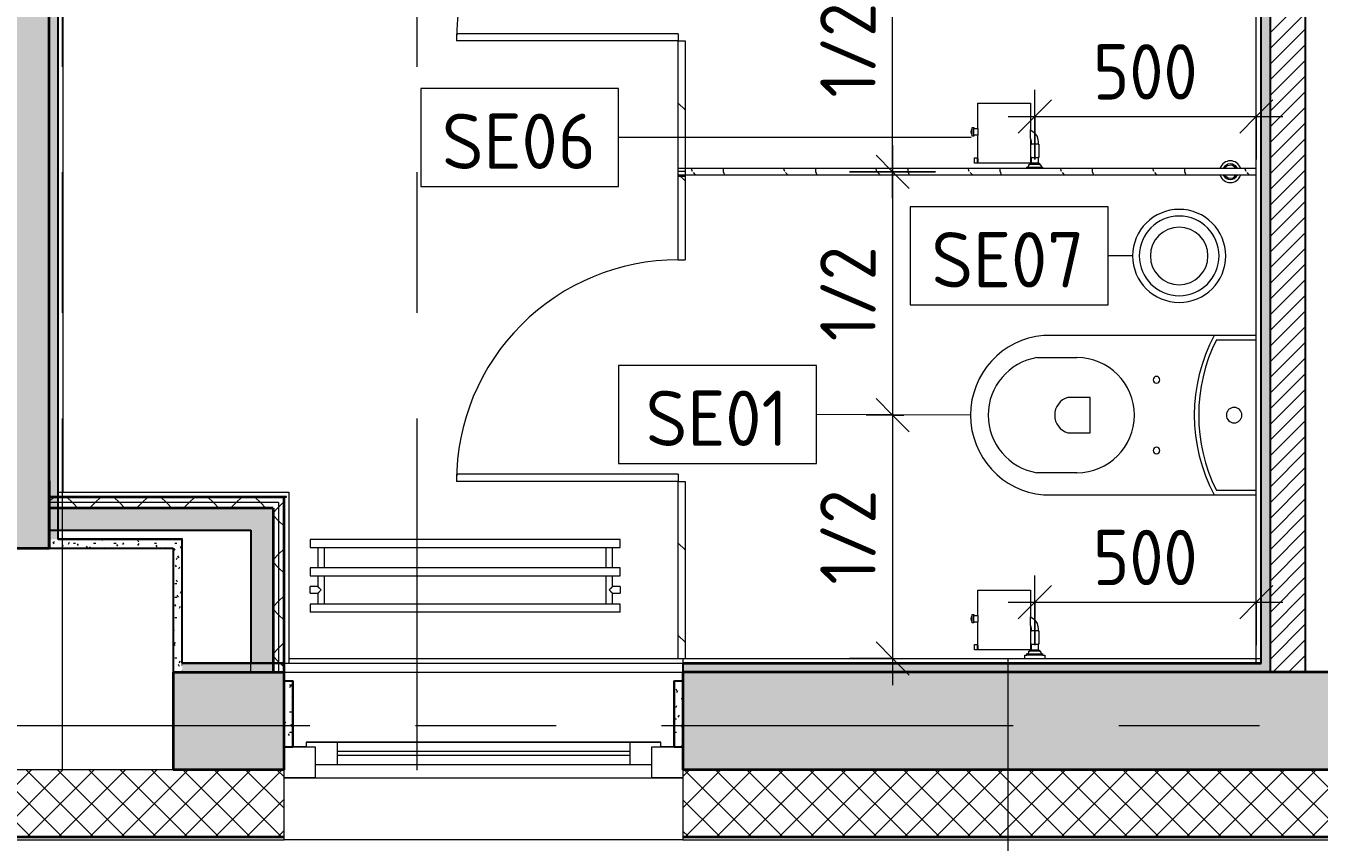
# Model space of a CAD drawing. Header units: millimetres. Extents: x 3991 to 282775, y -8553 to 29560.
# Drawn here: x 13889 to 16807, y -263 to 1579 of the extents above; entities that cross this region are included whole.
import ezdxf

# ---------------------------------------------------------------- set-up
doc = ezdxf.new("R2010")
doc.units = ezdxf.units.MM
doc.linetypes.add('Осевая', pattern=[1587.5, 317.5, -238.125, 793.75, -238.125])
for name, color, linetype, lineweight in [('A-ANNO-DIMS', 7, 'Continuous', 9), ('A-ANNO-DIMS-50', 7, 'Continuous', 9), ('A-DOOR', 7, 'Continuous', 9), ('A-GENM', 7, 'Continuous', 9), ('A-GLAZ', 7, 'Continuous', 9), ('A-GLAZ-1', 7, 'Continuous', 15), ('A-WALL', 7, 'Continuous', 9), ('I-WALL', 7, 'Continuous', 9), ('M-EQPM', 7, 'Continuous', 9), ('P-SANR-FIXT-IDEN', 7, 'Continuous', 9), ('Оси-2', 7, 'Осевая', 9)]:
    doc.layers.add(name, color=color, linetype=linetype, lineweight=lineweight)
for name, color, linetype, lineweight, true_color in [('A-DETL-GENF-1', 7, 'Continuous', 9, 0x4994b4), ('A-WALL-1', 7, 'Continuous', 25, 0x3c3c3c), ('A-WALL-2', 7, 'Continuous', 35, 0x3c3c3c), ('A-WALL-3', 7, 'Continuous', 15, 0x3c3c3c), ('A-WALL-FNSH-1', 7, 'Continuous', 15, 0x3c3c3c), ('A-WALL-FNSH-2', 7, 'Continuous', 9, 0x3c3c3c), ('P-SANR-FIXT-1', 7, 'Continuous', 15, 0x4994b4)]:
    doc.layers.add(name, color=color, linetype=linetype, lineweight=lineweight, true_color=true_color)
doc.styles.add('GOST Common_1', font='GOST_Common.ttf', dxfattribs={"height": 125})
doc.styles.add('ISOCPEUR', font='isocpeur.ttf', dxfattribs={"width": 0.9, "height": 125})
doc.dimstyles.new('ISO-2_5_0_9К_БОЛЬШОЙ', dxfattribs={"dimscale": 304.8, "dimtxt": 124.497647, "dimasz": 0.246063, "dimexe": 0.19685, "dimexo": 0.492126, "dimgap": 0, "dimtad": 1, "dimdec": 0, "dimrnd": 10, "dimzin": 0, "dimdsep": 46, "dimtxsty": 'ISOCPEUR', "dimblk1": 'OBLIQUE', "dimblk2": 'OBLIQUE', "dimsah": 1, "dimcen": 0.09, "dimdle": 0.19685, "dimazin": 0, "dimtfac": 1, "dimtdec": 4, "dimtix": 1, "dimtmove": 0, "dimatfit": 3, "dimfxl": 1, "dimtvp": 1, "dimtolj": 1, "dimtzin": 0, "dimarcsym": 2})
pattern_1 = [(45, (-51688.46, 0), (-28.51196, 28.51196), []), (45, (-51659.95, 0), (-28.51196, 28.51196), [50.403, -10.081, 1.676, -8.404])]
pattern_2 = [(18.435, (-1240, 67002.855), (416.49961, 208.2509), [79.025, -579.519]), (49.399, (-1165.03, 67027.845), (1041.243719, 1249.505702), [38.399, -1881.572]), (46.848, (-1140.04, 66848.75), (2915.4788923, 3123.769422), [91.346, -4475.934]), (19.983, (-1077.565, 66915.39), (1666.001328, 624.746965), [48.75, -2388.754]), (0, (-1240, 66932.05), (208.25, 208.25), [41.65, -166.6]), (28.443, (-1198.35, 66932.05), (-2707.2483879, -1457.75313005), [113.682, -5570.435]), (354.289, (-1098.39, 66986.195), (-1874.2483835, 208.263648), [41.858, -2051.029]), (39.806, (-1056.74, 66982.03), (-1041.24396, -833.007541), [32.53, -1593.955])]
pattern_3 = [(0, (-51688.461, 0), (60.96, 15.24), [5.029, -40.691, 5.029, -40.691, -243.84]), (0, (-51688.461, 0), (60.96, 15.24), [-91.44, 5.029, -86.411, 5.029, -40.691, -106.68]), (0, (-51688.461, 0), (60.96, 15.24), [-228.6, 5.029, -25.451, 5.029, -71.171]), (120, (-51665.601, 7.62), (-43.678227, 45.1729086), [5.029, -40.691, 5.029, -40.691, -243.84]), (120, (-51665.601, 7.62), (-43.678227, 45.1729086), [-91.44, 5.029, -86.411, 5.029, -40.691, -106.68]), (120, (-51665.601, 7.62), (-43.678227, 45.1729086), [-228.6, 5.029, -25.451, 5.029, -71.171]), (240, (-51657.981, 38.1), (-17.281773, -60.4129086), [5.029, -40.691, 5.029, -40.691, -243.84]), (240, (-51657.981, 38.1), (-17.281773, -60.4129086), [-91.44, 5.029, -86.411, 5.029, -40.691, -106.68]), (240, (-51657.981, 38.1), (-17.281773, -60.4129086), [-228.6, 5.029, -25.451, 5.029, -71.171])]
pattern_4 = [(45, (-51688.46, 0), (-53.03301, 53.03301), []), (135, (-51688.46, 0), (-53.03301, -53.03301), [])]
pattern_5 = [(18.435, (-151, 67002.855), (416.49961, 208.2509), [79.025, -579.519]), (49.399, (-76.03, 67027.845), (1041.243719, 1249.505702), [38.399, -1881.572]), (46.848, (-51.04, 66848.75), (2915.4788923, 3123.769422), [91.346, -4475.934]), (19.983, (11.435, 66915.39), (1666.001328, 624.746965), [48.75, -2388.754]), (0, (-151, 66932.05), (208.25, 208.25), [41.65, -166.6]), (28.443, (-109.35, 66932.05), (-2707.2483879, -1457.75313005), [113.682, -5570.435]), (354.289, (-9.39, 66986.195), (-1874.2483835, 208.263648), [41.858, -2051.029]), (39.806, (32.26, 66982.03), (-1041.24396, -833.007541), [32.53, -1593.955])]

# ---------------------------------------------------------------- blocks, each defined once
blk = doc.blocks.new('120_Окно_СКБ_1Ст - 120_Окно_СКБ_1Ст 900х2500_h_-20664874-Фрагмент 1_6')
at = {"layer": 'A-GLAZ'}
for p, q in [((450, -57), (-450, -57)), ((-330, -107), (330, -107)), ((-430, -127), (-400, -127)), ((330, -117), (-330, -117)), ((400, -127), (430, -127))]:
    blk.add_line(p, q, dxfattribs=at)
at = {"layer": 'A-GLAZ-1'}
for p, q in [((-450, -127), (-450, -57)), ((-450, -57), (-380, -57)), ((-380, -57), (-380, -127)), ((380, -127), (380, -57)), ((380, -57), (450, -57)), ((450, -57), (450, -127)), ((380, -87), (-380, -87)), ((-380, -87), (-380, -127)), ((-330, -137), (-330, -87)), ((330, -137), (330, -87)), ((380, -127), (380, -87)), ((-380, -127), (-450, -127)), ((-380, -127), (-400, -127)), ((-400, -127), (-400, -137)), ((-400, -137), (400, -137)), ((400, -137), (-400, -137)), ((450, -127), (380, -127)), ((400, -127), (380, -127)), ((400, -137), (400, -127))]:
    blk.add_line(p, q, dxfattribs=at)
blk = doc.blocks.new('131_Сантехническая перегородка_Дверь - СД-1-30819167-Фрагмент 1_6')
at = {"layer": 'A-DOOR'}
h = blk.add_hatch(dxfattribs=at)
h.set_pattern_fill('FP_25', color=256, style=0, pattern_type=2)
h.set_pattern_definition(pattern_2)
h.paths.add_polyline_path([(805.2, -8), (1110.4, -8), (1110.4, 8), (805.2, 8)])
at = {"layer": 'A-GENM'}
h = blk.add_hatch(dxfattribs=at)
h.set_pattern_fill('FP_25', color=256, style=0, pattern_type=2)
h.set_pattern_definition(pattern_2)
h.paths.add_polyline_path([(0, -8), (305.2, -8), (305.2, 8), (0, 8)])
at = {"layer": 'A-DOOR'}
for p, q in [((321.2, 508), (305.2, 508)), ((305.2, 8), (305.2, 508)), ((321.2, 8), (321.2, 508)), ((321.2, 8), (305.2, 8))]:
    blk.add_line(p, q, dxfattribs=at)
blk.add_arc((305.2, 8), 500, 360, 90, dxfattribs=at)
at = {"layer": 'A-GENM'}
for p, q in [((0, 8), (305.2, 8)), ((0, 8), (0, -8)), ((305.2, 8), (305.2, -8)), ((805.2, 8), (1110.4, 8)), ((805.2, 8), (805.2, -8)), ((1110.4, 8), (1110.4, -8)), ((305.2, -8), (0, -8)), ((1110.4, -8), (805.2, -8))]:
    blk.add_line(p, q, dxfattribs=at)
blk = doc.blocks.new('131_Сантехническая перегородка - СП-4-29831414-Фрагмент 1_6')
at = {"layer": 'A-GENM'}
h = blk.add_hatch(dxfattribs=at)
h.set_pattern_fill('FP_27', color=256, style=0, pattern_type=2)
h.set_pattern_definition([(288.435, (68325.375, 1250), (208.2509, -416.49961), [79.025, -579.519]), (319.399, (68350.365, 1175.03), (1249.505702, -1041.243719), [38.399, -1881.572]), (316.848, (68171.27, 1150.04), (3123.7701515, -2915.4795762), [91.346, -4475.934]), (289.983, (68237.91, 1087.565), (624.746965, -1666.001328), [48.75, -2388.754]), (270, (68254.57, 1250), (208.25, -208.25), [41.65, -166.6]), (298.443, (68254.57, 1208.35), (-1457.75313005, 2707.2483879), [113.682, -5570.435]), (264.289, (68308.715, 1108.39), (208.263648, 1874.2483835), [41.858, -2051.029]), (309.806, (68304.55, 1066.74), (-833.006901, 1041.243191), [32.53, -1593.955])])
h.paths.add_polyline_path([(1330, 8), (25.5, 8), (25.5, -8), (1330, -8)])
for p, q in [((25.5, 8), (1330, 8)), ((1330, 8), (1330, -8)), ((1330, -8), (25.5, -8))]:
    blk.add_line(p, q, dxfattribs=at)
at = {"layer": 'A-GENM', "flags": 128}
for points in [[(97, 8), (88.2, 14.5), (77.4, 13.4), (71.4, 8)], [(71.4, -8), (80.2, -14.5), (91, -13.4), (97, -8)]]:
    blk.add_lwpolyline(points, dxfattribs=at)
at = {"layer": 'A-GENM'}
for radius, start, end in [(24.6, 19.9113, 160.0887), (17.6, 28.9731, 151.0269), (15.1, 126.8617, 139.5341), (15.1, 78.8699, 82.3313), (15.1, 40.4659, 53.124), (24.6, 199.9113, 340.0887), (17.6, 208.9731, 331.0269), (15.1, 220.4659, 233.124), (15.1, 258.8699, 262.6459), (15.1, 306.8617, 319.5341)]:
    blk.add_arc((84.2, 0), radius, start, end, dxfattribs=at)
blk = doc.blocks.new('radiator_prado_classic_z_tip_30_po exemplyaru - Classic Z Тип 30-500-V15-Фрагмент 1_6')
at = {"layer": 'M-EQPM'}
for p, q in [((0, 228), (0, 210)), ((700, 228), (0, 228)), ((0, 210), (700, 210)), ((17.5, 210), (17.5, 164)), ((32.5, 164), (32.5, 210)), ((667.5, 210), (667.5, 164)), ((682.5, 164), (682.5, 210)), ((700, 210), (700, 228)), ((700, 164), (0, 164)), ((0, 164), (0, 146)), ((0, 146), (700, 146)), ((17.5, 146), (17.5, 121.5)), ((32.5, 82), (32.5, 146)), ((667.5, 146), (667.5, 82)), ((682.5, 121.5), (682.5, 146)), ((700, 146), (700, 164)), ((17.5, 121.5), (0, 121.5)), ((0, 106.5), (0, 121.5)), ((700, 121.5), (682.5, 121.5)), ((700, 121.5), (700, 106.5)), ((0, 106.5), (17.5, 106.5)), ((17.5, 106.5), (17.5, 82)), ((682.5, 82), (682.5, 106.5)), ((682.5, 106.5), (700, 106.5)), ((700, 82), (0, 82)), ((0, 82), (0, 64)), ((700, 64), (0, 64)), ((700, 64), (700, 82))]:
    blk.add_line(p, q, dxfattribs=at)
for points, knots in [([(25, 114), (24.5, 114.5), (23.6, 115.4), (22.4, 116.6), (21.6, 117.4), (21.1, 117.9), (20.8, 118.2), (20.5, 118.5), (20.2, 118.8), (19.8, 119.1), (19.6, 119.4), (19.3, 119.7), (19, 120), (18.7, 120.3), (18.5, 120.5), (18.3, 120.7), (18.1, 120.9), (17.9, 121.1), (17.8, 121.2), (17.7, 121.3), (17.5, 121.5), (17.5, 121.5), (17.5, 121.5)], [0, 0, 0, 0, 0.142857, 0.285714, 0.357143, 0.392857, 0.428571, 0.464286, 0.5, 0.535714, 0.571429, 0.607143, 0.642857, 0.678571, 0.714286, 0.75, 0.785714, 0.821429, 0.857143, 0.892857, 0.928571, 1, 1, 1, 1]), ([(675, 114), (675.5, 114.5), (676.4, 115.4), (677.6, 116.6), (678.4, 117.4), (678.9, 117.9), (679.2, 118.2), (679.5, 118.5), (679.8, 118.8), (680.1, 119.2), (680.4, 119.4), (680.7, 119.7), (681, 120), (681.3, 120.3), (681.5, 120.5), (681.7, 120.7), (681.9, 120.9), (682.1, 121.1), (682.2, 121.2), (682.3, 121.3), (682.5, 121.5), (682.5, 121.5), (682.5, 121.5)], [0, 0, 0, 0, 0.142857, 0.285714, 0.357143, 0.392857, 0.428571, 0.464286, 0.5, 0.535714, 0.571429, 0.607143, 0.642857, 0.678571, 0.714286, 0.75, 0.785714, 0.821429, 0.857143, 0.892857, 0.928571, 1, 1, 1, 1]), ([(17.5, 106.5), (17.5, 106.5), (17.5, 106.5), (17.7, 106.7), (17.8, 106.8), (17.9, 106.9), (18.1, 107.1), (18.3, 107.3), (18.5, 107.5), (18.7, 107.7), (19, 108), (19.3, 108.3), (19.6, 108.6), (19.8, 108.9), (20.3, 109.3), (20.7, 109.7), (21.1, 110.1), (21.6, 110.6), (22.4, 111.4), (23.6, 112.6), (24.5, 113.5), (25, 114)], [0, 0, 0, 0, 0.071429, 0.107143, 0.142857, 0.178571, 0.214286, 0.25, 0.285714, 0.321429, 0.357143, 0.392857, 0.428571, 0.464286, 0.5, 0.571429, 0.607143, 0.642857, 0.714286, 0.857143, 1, 1, 1, 1]), ([(682.5, 106.5), (682.5, 106.5), (682.5, 106.5), (682.3, 106.7), (682.2, 106.8), (682.1, 106.9), (681.9, 107.1), (681.7, 107.3), (681.5, 107.5), (681.3, 107.7), (681, 108), (680.7, 108.3), (680.4, 108.6), (680.1, 108.8), (679.7, 109.3), (679.3, 109.7), (678.9, 110.1), (678.4, 110.6), (677.6, 111.4), (676.4, 112.6), (675.5, 113.5), (675, 114)], [0, 0, 0, 0, 0.071429, 0.107143, 0.142857, 0.178571, 0.214286, 0.25, 0.285714, 0.321429, 0.357143, 0.392857, 0.428571, 0.464286, 0.5, 0.571429, 0.607143, 0.642857, 0.714286, 0.857143, 1, 1, 1, 1])]:
    blk.add_open_spline(points, degree=3, knots=knots, dxfattribs=at)
blk = doc.blocks.new('WC Seat_2 with Cistern-Wall Based - 640 x 360mm-30580118-Фрагмент 1_6')
at = {"layer": 'P-SANR-FIXT-1'}
for p, q in [((-5, 410.5), (-5, 500.5)), ((255, 500.5), (255, 410.5)), ((-55, 485.5), (-55, 100.5)), ((305, 100.5), (305, 485.5)), ((85, 430.5), (85, 380.5)), ((165, 380.5), (165, 430.5)), ((85, 380.5), (165, 380.5)), ((-55, 100.5), (-55, 5.5)), ((-45, 5.5), (-45, 95.6)), ((295, 95.6), (295, 5.5)), ((305, 5.5), (305, 100.5))]:
    blk.add_line(p, q, dxfattribs=at)
for centre, radius, start, end in [((125, 469.8), 180.7, 4.9791, 175.0209), ((125, 478.7), 131.8, 9.5273, 170.4727), ((125, 418.8), 41.7, 16.2602, 163.7398), ((125, 410.5), 130, 180, 360), ((45, 230.5), 7.5, 0, 180), ((205, 230.5), 7.5, 0, 180), ((45, 230.5), 7.5, 180, 360), ((205, 230.5), 7.5, 180, 360), ((125, -237), 382.5, 61.9275, 118.0725), ((125, -247), 382.5, 63.6122, 116.3878), ((125, 55.5), 17.5, 0, 180), ((125, 55.5), 17.5, 180, 360)]:
    blk.add_arc(centre, radius, start, end, dxfattribs=at)
blk = doc.blocks.new('мусорная корзина - Round_ Metal-30590745-Фрагмент 1_6')
at = {"layer": 'P-SANR-FIXT-1'}
for radius, start, end in [(105, 0, 180), (90, 360, 180), (65, 0, 180), (105, 180, 360), (90, 180, 360), (65, 180, 360)]:
    blk.add_arc((0, 0), radius, start, end, dxfattribs=at)
blk = doc.blocks.new('131_Сантехническая перегородка_Дверь_сдвиг_ - СД-1-30823593-Фрагмент 1_6')
at = {"layer": 'A-DOOR'}
h = blk.add_hatch(dxfattribs=at)
h.set_pattern_fill('FP_29', color=256, style=0, pattern_type=2)
h.set_pattern_definition(pattern_5)
h.paths.add_polyline_path([(900, -8), (1100, -8), (1100, 8), (900, 8)])
at = {"layer": 'A-GENM'}
h = blk.add_hatch(dxfattribs=at)
h.set_pattern_fill('FP_29', color=256, style=0, pattern_type=2)
h.set_pattern_definition(pattern_5)
h.paths.add_polyline_path([(0, -8), (400, -8), (400, 8), (0, 8), (0, -3)])
at = {"layer": 'A-DOOR'}
for p, q in [((416, 508), (400, 508)), ((400, 8), (400, 508)), ((416, 8), (416, 508)), ((416, 8), (400, 8))]:
    blk.add_line(p, q, dxfattribs=at)
blk.add_arc((400, 8), 500, 360, 90, dxfattribs=at)
at = {"layer": 'A-GENM'}
for p, q in [((0, 8), (400, 8)), ((0, 8), (0, -3)), ((400, 8), (400, -8)), ((900, 8), (1100, 8)), ((900, 8), (900, -8)), ((1100, 8), (1100, -8)), ((400, -8), (0, -8)), ((1100, -8), (900, -8))]:
    blk.add_line(p, q, dxfattribs=at)
blk = doc.blocks.new('Sanitary_Toilet-Accessories_Gessi_Wall-mounted-paper-roll-holder-65449 - Chrome-30913797-Фрагмент 1_6')
at = {"layer": 'A-DETL-GENF-1'}
for p, q in [((67725.5, 1404.6), (67726.8, 1404.7)), ((67725.5, 1347.5), (67725.5, 1404.6)), ((67726.8, 1404.7), (67842.9, 1404.7)), ((67842.9, 1404.7), (67844.5, 1404.6)), ((67844.5, 1404.6), (67844.5, 1344.4)), ((67710.5, 1340), (67711.1, 1344)), ((67711.1, 1344), (67713, 1347.5)), ((67713, 1347.5), (67713, 1349.5)), ((67713, 1349.5), (67716.5, 1349.5)), ((67713, 1332.5), (67713, 1347.5)), ((67716.5, 1349.5), (67716.5, 1347.5)), ((67716.5, 1332.5), (67716.5, 1347.5)), ((67716.5, 1347.5), (67725.5, 1347.5)), ((67725.5, 1347.5), (67725.5, 1332.5)), ((67844.5, 1324.9), (67844.5, 1344.4)), ((67844.5, 1344.4), (67852.9, 1338.9)), ((67711.1, 1336), (67710.5, 1340)), ((67713, 1332.5), (67711.1, 1336)), ((67713, 1330.5), (67713, 1332.5)), ((67716.5, 1330.5), (67713, 1330.5)), ((67725.5, 1332.5), (67716.5, 1332.5)), ((67716.5, 1332.5), (67716.5, 1330.5)), ((67725.5, 1279.7), (67725.5, 1332.5)), ((67845.4, 1323.5), (67844.5, 1324.9)), ((67844.5, 1324.9), (67844.5, 1279.7)), ((67846.5, 1318), (67845.4, 1323.5)), ((67846.5, 1312.5), (67846.5, 1318)), ((67852.9, 1338.9), (67859.3, 1329.3)), ((67859.3, 1329.3), (67861.5, 1318)), ((67861.5, 1318), (67861.5, 1312.5)), ((67845, 1282.5), (67845, 1312.5)), ((67845, 1312.5), (67846.5, 1312.5)), ((67861.5, 1312.5), (67846.5, 1312.5)), ((67861.5, 1312.5), (67863, 1312.5)), ((67863, 1312.5), (67863, 1282.5)), ((67718, 1269.7), (67718, 1281.7)), ((67718, 1281.7), (67724.5, 1281.7)), ((67724.5, 1269.7), (67718, 1269.7)), ((67724.5, 1281.7), (67724.5, 1279.7)), ((67724.5, 1271.7), (67724.5, 1279.7)), ((67724.5, 1279.7), (67725.5, 1279.7)), ((67725.5, 1271.7), (67724.5, 1271.7)), ((67724.5, 1271.7), (67724.5, 1269.7)), ((67725.5, 1279.7), (67725.5, 1271.7)), ((67725.5, 1269.7), (67725.5, 1271.7)), ((67844.5, 1269.7), (67725.5, 1269.7)), ((67836.5, 1260.5), (67838.2, 1261.2)), ((67836.5, 1260.5), (67871.5, 1260.5)), ((67836.5, 1258), (67836.5, 1260.5)), ((67838.2, 1261.2), (67839.7, 1262.6)), ((67839.7, 1262.6), (67840.7, 1264.5)), ((67840.7, 1264.5), (67841, 1266.5)), ((67841, 1266.5), (67843, 1266.5)), ((67843, 1266.5), (67843, 1269)), ((67843, 1269), (67846.5, 1269)), ((67865, 1266.5), (67843, 1266.5)), ((67844.5, 1279.7), (67844.5, 1271.7)), ((67844.5, 1279.7), (67846.5, 1279.7)), ((67844.5, 1271.7), (67844.5, 1269.7)), ((67846.5, 1271.7), (67844.5, 1271.7)), ((67863, 1269), (67844.5, 1269)), ((67846.5, 1282.5), (67845, 1282.5)), ((67846.5, 1282.5), (67861.5, 1282.5)), ((67846.5, 1279.7), (67846.5, 1282.5)), ((67846.5, 1271.7), (67846.5, 1279.7)), ((67846.5, 1269), (67846.5, 1271.7)), ((67863, 1282.5), (67861.5, 1282.5)), ((67861.5, 1282.5), (67861.5, 1269)), ((67861.5, 1269), (67865, 1269)), ((67865, 1269), (67865, 1266.5)), ((67865, 1266.5), (67867, 1266.5)), ((67867, 1266.5), (67867.3, 1264.5)), ((67867.3, 1264.5), (67868.3, 1262.6)), ((67868.3, 1262.6), (67869.8, 1261.2)), ((67869.8, 1261.2), (67871.5, 1260.5)), ((67871.5, 1260.5), (67871.5, 1258))]:
    blk.add_line(p, q, dxfattribs=at)
blk = doc.blocks.new('Sanitary_Toilet-Accessories_Gessi_Wall-mounted-paper-roll-holder-65449 - Chrome-V29-Фрагмент 1_6')
at = {"layer": 'A-DETL-GENF-1'}
for p, q in [((67725.5, 305.6), (67726.8, 305.7)), ((67725.5, 248.5), (67725.5, 305.6)), ((67726.8, 305.7), (67842.9, 305.7)), ((67842.9, 305.7), (67844.5, 305.6)), ((67844.5, 305.6), (67844.5, 245.4)), ((67710.5, 241), (67711.1, 245)), ((67711.1, 237), (67710.5, 241)), ((67711.1, 245), (67713, 248.5)), ((67713, 233.5), (67711.1, 237)), ((67713, 248.5), (67713, 250.5)), ((67713, 250.5), (67716.5, 250.5)), ((67713, 233.5), (67713, 248.5)), ((67713, 231.5), (67713, 233.5)), ((67716.5, 250.5), (67716.5, 248.5)), ((67716.5, 233.5), (67716.5, 248.5)), ((67716.5, 248.5), (67725.5, 248.5)), ((67725.5, 233.5), (67716.5, 233.5)), ((67716.5, 233.5), (67716.5, 231.5)), ((67725.5, 248.5), (67725.5, 233.5)), ((67725.5, 180.7), (67725.5, 233.5)), ((67844.5, 225.9), (67844.5, 245.4)), ((67844.5, 245.4), (67852.9, 239.9)), ((67852.9, 239.9), (67859.3, 230.3)), ((67716.5, 231.5), (67713, 231.5)), ((67845.4, 224.5), (67844.5, 225.9)), ((67844.5, 225.9), (67844.5, 180.7)), ((67845, 183.5), (67845, 213.5)), ((67845, 213.5), (67846.5, 213.5)), ((67846.5, 219), (67845.4, 224.5)), ((67846.5, 213.5), (67846.5, 219)), ((67861.5, 213.5), (67846.5, 213.5)), ((67859.3, 230.3), (67861.5, 219)), ((67861.5, 219), (67861.5, 213.5)), ((67861.5, 213.5), (67863, 213.5)), ((67863, 213.5), (67863, 183.5)), ((67718, 170.7), (67718, 182.7)), ((67718, 182.7), (67724.5, 182.7)), ((67724.5, 182.7), (67724.5, 180.7)), ((67724.5, 172.7), (67724.5, 180.7)), ((67724.5, 180.7), (67725.5, 180.7)), ((67725.5, 180.7), (67725.5, 172.7)), ((67844.5, 180.7), (67844.5, 172.7)), ((67844.5, 180.7), (67846.5, 180.7)), ((67846.5, 183.5), (67845, 183.5)), ((67846.5, 183.5), (67861.5, 183.5)), ((67846.5, 180.7), (67846.5, 183.5)), ((67846.5, 172.7), (67846.5, 180.7)), ((67863, 183.5), (67861.5, 183.5)), ((67861.5, 183.5), (67861.5, 170)), ((67724.5, 170.7), (67718, 170.7)), ((67725.5, 172.7), (67724.5, 172.7)), ((67724.5, 172.7), (67724.5, 170.7)), ((67725.5, 170.7), (67725.5, 172.7)), ((67844.5, 170.7), (67725.5, 170.7)), ((67831.5, 151), (67831.5, 159)), ((67831.5, 159), (67836.5, 159)), ((67836.5, 161.5), (67838.2, 162.2)), ((67836.5, 161.5), (67871.5, 161.5)), ((67836.5, 159), (67836.5, 161.5)), ((67871.5, 159), (67836.5, 159)), ((67838.2, 162.2), (67839.7, 163.6)), ((67839.7, 163.6), (67840.7, 165.5)), ((67840.7, 165.5), (67841, 167.5)), ((67841, 167.5), (67843, 167.5)), ((67843, 167.5), (67843, 170)), ((67843, 170), (67846.5, 170)), ((67865, 167.5), (67843, 167.5)), ((67844.5, 172.7), (67844.5, 170.7)), ((67846.5, 172.7), (67844.5, 172.7)), ((67863, 170), (67844.5, 170)), ((67846.5, 170), (67846.5, 172.7)), ((67861.5, 170), (67865, 170)), ((67865, 170), (67865, 167.5)), ((67865, 167.5), (67867, 167.5)), ((67867, 167.5), (67867.3, 165.5)), ((67867.3, 165.5), (67868.3, 163.6)), ((67868.3, 163.6), (67869.8, 162.2)), ((67869.8, 162.2), (67871.5, 161.5)), ((67871.5, 161.5), (67871.5, 159)), ((67871.5, 159), (67876.5, 159)), ((67876.5, 159), (67876.5, 151))]:
    blk.add_line(p, q, dxfattribs=at)
blk = doc.blocks.new('DIMBLOCK13-Фрагмент 1_6')
at = {"layer": 'A-ANNO-DIMS-50', "lineweight": 20}
for p, q in [((15844.8, 1250), (15807.3, 1287.5)), ((15844.8, 1250), (15882.3, 1212.5)), ((15844.8, 700.5), (15807.3, 738)), ((15844.8, 700.5), (15882.3, 663))]:
    blk.add_line(p, q, dxfattribs=at)
at = {"layer": 'A-ANNO-DIMS-50'}
for p, q in [((15844.8, 1310), (15844.8, 700.5)), ((15747.8, 1250), (15904.8, 1250)), ((15844.8, 1250), (15747.8, 1250)), ((15870.4, 700.5), (15784.8, 700.5)), ((15844.8, 700.5), (15870.4, 700.5))]:
    blk.add_line(p, q, dxfattribs=at)
at = {"layer": 'A-ANNO-DIMS-50', "color": 0, "insert": (15681.5, 867.5), "char_height": 125, "width": 258.572, "attachment_point": 1, "rotation": 90, "line_spacing_factor": 1.149209, "style": 'ISOCPEUR'}
blk.add_mtext('1/2', dxfattribs=at)
blk = doc.blocks.new('_Oblique')
at = {"color": 0, "linetype": 'ByBlock', "lineweight": -2}
blk.add_line((-0.5, -0.5), (0.5, 0.5), dxfattribs=at)
blk = doc.blocks.new('DIMBLOCK14-Фрагмент 1_6')
at = {"layer": 'A-ANNO-DIMS-50', "lineweight": 20}
for p, q in [((15844.8, 700.5), (15807.3, 738)), ((15844.8, 700.5), (15882.3, 663)), ((15844.8, 151), (15807.3, 188.5)), ((15844.8, 151), (15882.3, 113.5))]:
    blk.add_line(p, q, dxfattribs=at)
at = {"layer": 'A-ANNO-DIMS-50'}
for p, q in [((15870.4, 700.5), (15784.8, 700.5)), ((15844.8, 700.5), (15844.8, 91)), ((15844.8, 700.5), (15870.4, 700.5)), ((15747.8, 151), (15904.8, 151)), ((15844.8, 151), (15747.8, 151))]:
    blk.add_line(p, q, dxfattribs=at)
at = {"layer": 'A-ANNO-DIMS-50', "color": 0, "insert": (15681.5, 318), "char_height": 125, "width": 258.572, "attachment_point": 1, "rotation": 90, "line_spacing_factor": 1.149209, "style": 'ISOCPEUR'}
blk.add_mtext('1/2', dxfattribs=at)
blk = doc.blocks.new('DIMBLOCK15-Фрагмент 1_6')
at = {"layer": 'A-ANNO-DIMS-50', "lineweight": 20}
for p, q in [((15844.8, 1800), (15807.3, 1837.5)), ((15844.8, 1800), (15882.3, 1762.5)), ((15844.8, 1250), (15807.3, 1287.5)), ((15844.8, 1250), (15882.3, 1212.5))]:
    blk.add_line(p, q, dxfattribs=at)
at = {"layer": 'A-ANNO-DIMS-50'}
for p, q in [((15870.4, 1800), (15784.8, 1800)), ((15844.8, 1190), (15844.8, 1800)), ((15844.8, 1800), (15870.4, 1800)), ((15941.8, 1250), (15784.8, 1250)), ((15844.8, 1250), (15941.8, 1250))]:
    blk.add_line(p, q, dxfattribs=at)
at = {"layer": 'A-ANNO-DIMS-50', "color": 0, "insert": (15681.5, 1417.3), "char_height": 125, "width": 258.572, "attachment_point": 1, "rotation": 90, "line_spacing_factor": 1.149209, "style": 'ISOCPEUR'}
blk.add_mtext('1/2', dxfattribs=at)
blk = doc.blocks.new('М_сантехническая_рамка1 - В рамке-30590747-Фрагмент 1_6')
at = {"layer": 'P-SANR-FIXT-IDEN'}
for p, q in [((4.293, 2.24), (-4.639, 2.24)), ((-4.639, 2.24), (-4.639, -2.178)), ((4.293, -2.178), (4.293, 2.24)), ((-4.639, -2.178), (4.293, -2.178))]:
    blk.add_line(p, q, dxfattribs=at)
blk = doc.blocks.new('DIMBLOCK35-Фрагмент 1_6')
at = {"layer": 'A-ANNO-DIMS-50'}
for p, q in [((16165.5, 1277.7), (16165.5, 1434.7)), ((16665.5, 1277.7), (16665.5, 1434.7)), ((16105.5, 1374.7), (16725.5, 1374.7)), ((16165.5, 1374.7), (16165.5, 1277.7)), ((16665.5, 1374.7), (16665.5, 1277.7))]:
    blk.add_line(p, q, dxfattribs=at)
at = {"layer": 'A-ANNO-DIMS-50', "lineweight": 20}
for p, q in [((16165.5, 1374.7), (16203, 1412.2)), ((16665.5, 1374.7), (16703, 1412.2)), ((16165.5, 1374.7), (16128, 1337.2)), ((16665.5, 1374.7), (16628, 1337.2))]:
    blk.add_line(p, q, dxfattribs=at)
at = {"layer": 'A-ANNO-DIMS-50', "color": 0, "insert": (16297, 1538), "char_height": 125, "width": 284.429, "attachment_point": 1, "line_spacing_factor": 1.149209, "style": 'ISOCPEUR'}
blk.add_mtext('500', dxfattribs=at)
blk = doc.blocks.new('DIMBLOCK37-Фрагмент 1_6')
at = {"layer": 'A-ANNO-DIMS-50'}
for p, q in [((16165.5, 181.5), (16165.5, 338.4)), ((16665.5, 181.5), (16665.5, 338.4)), ((16105.5, 278.4), (16725.5, 278.4)), ((16165.5, 278.4), (16165.5, 181.5)), ((16665.5, 278.4), (16665.5, 181.5))]:
    blk.add_line(p, q, dxfattribs=at)
at = {"layer": 'A-ANNO-DIMS-50', "lineweight": 20}
for p, q in [((16165.5, 278.4), (16203, 315.9)), ((16665.5, 278.4), (16703, 315.9)), ((16165.5, 278.4), (16128, 240.9)), ((16665.5, 278.4), (16628, 240.9))]:
    blk.add_line(p, q, dxfattribs=at)
at = {"layer": 'A-ANNO-DIMS-50', "color": 0, "insert": (16297, 441.7), "char_height": 125, "width": 284.429, "attachment_point": 1, "line_spacing_factor": 1.149209, "style": 'ISOCPEUR'}
blk.add_mtext('500', dxfattribs=at)

msp = doc.modelspace()

# ---------------------------------------------------------------- hatches: boundary and pattern name
at = {"layer": 'A-WALL'}
h = msp.add_hatch(dxfattribs=at)
h.set_pattern_fill('FP_14', color=256, style=0, pattern_type=2)
h.set_pattern_definition([(45, (-51688.46, 0), (-35.35534, 35.35534), []), (135, (-51688.46, 0), (-35.35534, -35.35534), [])])
h.paths.add_polyline_path([(20591.5, -250), (20591.5, -100), (19871.5, -100), (19871.5, -250)])
h.paths.add_polyline_path([(18971.5, -250), (18971.5, -100), (15371.5, -100), (15371.5, -250), (17050.5, -250)])
h.paths.add_polyline_path([(14471.5, -250), (14471.5, -100), (13471.5, -100), (13471.5, -250)])
at = {"layer": 'I-WALL'}
h = msp.add_hatch(dxfattribs=at)
h.set_pattern_fill('FP_4', color=256, style=0, pattern_type=2)
h.set_pattern_definition(pattern_1)
h.paths.add_polyline_path([(13761, 400), (13941.5, 400), (13941.5, 7400), (13721.5, 7400), (13721.5, 400)])
h = msp.add_hatch(dxfattribs=at)
h.set_pattern_fill('FP_13', color=256, style=0, pattern_type=2)
h.set_pattern_definition(pattern_3)
h.paths.add_polyline_path([(13941.5, 420), (13961.5, 420), (13961.5, 7380), (13941.5, 7380), (13941.5, 552.5)])
h = msp.add_hatch(dxfattribs=at)
h.set_pattern_fill('FP_13', color=256, style=0, pattern_type=2)
h.set_pattern_definition(pattern_3)
h.paths.add_polyline_path([(16676.5, 140), (16696.5, 140), (16696.5, 3760), (16676.5, 3760), (16676.5, 153)])
h = msp.add_hatch(dxfattribs=at)
h.set_pattern_fill('FP_1', color=256, style=0, pattern_type=2)
h.set_pattern_definition([(45, (-51688.461, 0), (-17.6776695, 17.6776695), [])])
h.paths.add_polyline_path([(16776.5, 120), (16776.5, 3760), (16696.5, 3760), (16696.5, 120)])
h = msp.add_hatch(dxfattribs=at)
h.set_pattern_fill('FP_28', color=256, style=0, pattern_type=2)
h.set_pattern_definition(pattern_4)
h.paths.add_polyline_path([(14459, 503), (14471.5, 503), (14471.5, 515.5), (13941.5, 515.5), (13941.5, 503), (14309.2, 503)])
h = msp.add_hatch(dxfattribs=at)
h.set_pattern_fill('FP_28', color=256, style=0, pattern_type=2)
h.set_pattern_definition(pattern_4)
h.paths.add_polyline_path([(14446.5, 490.5), (14459, 490.5), (14459, 503), (13941.5, 503), (13941.5, 490.5), (14309.2, 490.5)])
h = msp.add_hatch(dxfattribs=at)
h.set_pattern_fill('FP_28', color=256, style=0, pattern_type=2)
h.set_pattern_definition(pattern_4)
h.paths.add_polyline_path([(14471.5, 120), (14471.5, 503), (14459, 503), (14459, 120)])
for points in [[(14396.5, 440.5), (14446.5, 440.5), (14446.5, 490.5), (13941.5, 490.5), (13941.5, 440.5), (14309.2, 440.5)], [(14446.5, 120), (14446.3, 440.5), (14396.5, 440.5), (14396.5, 120)]]:
    msp.add_hatch(color=256, dxfattribs=at).paths.add_polyline_path(points)
h = msp.add_hatch(dxfattribs=at)
h.set_pattern_fill('FP_28', color=256, style=0, pattern_type=2)
h.set_pattern_definition(pattern_4)
h.paths.add_polyline_path([(14459, 120), (14459, 490.5), (14446.5, 490.5), (14446.5, 120)])
h = msp.add_hatch(dxfattribs=at)
h.set_pattern_fill('FP_13', color=256, style=0, pattern_type=2)
h.set_pattern_definition(pattern_3)
h.paths.add_polyline_path([(14221.5, 400), (14241.5, 400), (14241.5, 420), (13941.5, 420), (13941.5, 400)])
h = msp.add_hatch(dxfattribs=at)
h.set_pattern_fill('FP_13', color=256, style=0, pattern_type=2)
h.set_pattern_definition(pattern_3)
h.paths.add_polyline_path([(14241.5, 120), (14241.5, 400), (14221.5, 400), (14221.5, 120)])
h = msp.add_hatch(dxfattribs=at)
h.set_pattern_fill('FP_4', color=256, style=0, pattern_type=2)
h.set_pattern_definition(pattern_1)
h.paths.add_polyline_path([(20065.9, -100), (20171.5, -100), (20171.5, 120), (19871.5, 120), (19871.5, -100)])
h.paths.add_polyline_path([(18695.2, -100), (18971.5, -100), (18971.5, 120), (15371.5, 120), (15371.5, -100), (18147, -100)])
h.paths.add_polyline_path([(14309.2, -100), (14471.5, -100), (14471.5, 120), (14221.5, 120), (14221.5, -100)])
h = msp.add_hatch(dxfattribs=at)
h.set_pattern_fill('FP_13', color=256, style=0, pattern_type=2)
h.set_pattern_definition(pattern_3)
h.paths.add_polyline_path([(16696.5, 120), (16696.5, 140), (15371.5, 140), (15371.5, 120), (16502.2, 120)])
h.paths.add_polyline_path([(14241.5, 120), (14396.5, 120), (14396.5, 140), (14241.5, 140)])
h = msp.add_hatch(dxfattribs=at)
h.set_pattern_fill('FP_13', color=256, style=0, pattern_type=2)
h.set_pattern_definition(pattern_3)
h.paths.add_polyline_path([(14491.5, -48), (14491.5, 100), (14471.5, 100), (14471.5, -48)])
h = msp.add_hatch(dxfattribs=at)
h.set_pattern_fill('FP_13', color=256, style=0, pattern_type=2)
h.set_pattern_definition(pattern_3)
h.paths.add_polyline_path([(15371.5, -48), (15371.5, 100), (15351.5, 100), (15351.5, -48)])

# ---------------------------------------------------------------- linework, layer by layer
at = {"layer": 'A-WALL'}
for p, q in [((14459, 503), (13941.5, 503)), ((14459, 503), (14459, 120)), ((14396.5, 120), (14396.5, 140)), ((13471.5, -250), (14471.5, -250)), ((15371.5, -258), (14471.5, -258)), ((15371.5, -250), (18971.5, -250))]:
    msp.add_line(p, q, dxfattribs=at)
at = {"layer": 'A-WALL-1'}
for p, q in [((13941.5, 7400), (13941.5, 552.5)), ((13961.5, 420), (13961.5, 7380)), ((16676.5, 140), (16676.5, 3740)), ((16696.5, 3760), (16696.5, 120)), ((16776.5, 120), (16776.5, 3760)), ((13941.5, 440.5), (14396.5, 440.5)), ((14396.5, 440.5), (14396.5, 140)), ((14241.5, 420), (13961.5, 420)), ((14241.5, 140), (14241.5, 420)), ((13941.5, 400), (14221.5, 400)), ((14221.5, 400), (14221.5, 120)), ((14396.5, 140), (14241.5, 140)), ((15371.5, 140), (15371.5, 120)), ((15371.5, 140), (16676.5, 140)), ((15371.5, 120), (16696.5, 120)), ((14491.5, 100), (14471.5, 100)), ((14491.5, -48), (14491.5, 100)), ((15351.5, 100), (15351.5, -48)), ((15371.5, 100), (15351.5, 100)), ((14471.5, -48), (14491.5, -48)), ((15351.5, -48), (15371.5, -48))]:
    msp.add_line(p, q, dxfattribs=at)
at = {"layer": 'A-WALL-2'}
for p, q in [((13941.5, 400), (13941.5, 7400)), ((13941.5, 552.5), (13941.5, 400)), ((14471.5, 515.5), (13941.5, 515.5)), ((14471.5, -100), (14471.5, 515.5)), ((14446.5, 490.5), (13941.5, 490.5)), ((14446.5, 490.5), (14446.5, 120)), ((13721.5, 400), (13941.5, 400)), ((14221.5, 120), (14221.5, -100)), ((14221.5, 120), (14471.5, 120)), ((18971.5, 120), (15371.5, 120)), ((15371.5, 120), (15371.5, -100)), ((14471.5, -100), (14221.5, -100)), ((18971.5, -100), (15371.5, -100))]:
    msp.add_line(p, q, dxfattribs=at)
at = {"layer": 'A-WALL-3'}
for p, q in [((14221.5, -100), (13751.5, -100)), ((14471.5, -250), (14471.5, -100)), ((15371.5, -100), (15371.5, -250))]:
    msp.add_line(p, q, dxfattribs=at)
at = {"layer": 'A-WALL-FNSH-1'}
for p, q in [((13962.5, 421), (13962.5, 7379)), ((16675.5, 3739), (16675.5, 141)), ((14477, 516.5), (13961.5, 516.5)), ((14471.5, 515.5), (14477, 515.5)), ((14477, 515.5), (14477, 516.5)), ((14242.5, 421), (13962.5, 421)), ((14242.5, 141), (14242.5, 421)), ((14471.5, 141), (14242.5, 141)), ((14396.5, 140), (14471.5, 140)), ((16675.5, 141), (15371.5, 141)), ((15371.5, 141), (15371.5, 140)), ((14492.5, 100), (14491.5, 100)), ((14492.5, -48), (14492.5, 100)), ((15350.5, 100), (15350.5, -48)), ((15351.5, 100), (15350.5, 100)), ((14491.5, -48), (14492.5, -48)), ((15350.5, -48), (15351.5, -48)), ((13471.5, -253), (14471.5, -253)), ((14471.5, -253), (14471.5, -250)), ((15371.5, -250), (15371.5, -253)), ((15371.5, -253), (18971.5, -253))]:
    msp.add_line(p, q, dxfattribs=at)
at = {"layer": 'A-WALL-FNSH-2'}
for p, q in [((13471.5, -258), (14471.5, -258)), ((14471.5, -258), (14471.5, -253)), ((15371.5, -253), (15371.5, -258)), ((15371.5, -258), (18971.5, -258))]:
    msp.add_line(p, q, dxfattribs=at)
at = {"layer": 'I-WALL'}
for p, q in [((13972.5, 7380), (13972.5, 526.5)), ((16665.5, 140), (16665.5, 3740)), ((13961.5, 526.5), (14482.5, 526.5)), ((14482.5, 526.5), (14482.5, 140)), ((14482.5, 151), (15360.5, 151)), ((15371.5, 151), (16676.5, 151)), ((15371.5, 151), (15371.5, 141)), ((15371.5, 140), (14471.5, 140)), ((14471.5, 120), (15371.5, 120))]:
    msp.add_line(p, q, dxfattribs=at)
at = {"layer": 'P-SANR-FIXT-IDEN'}
for p, q in [((16022, 1327.4), (15226.6, 1327.4)), ((16386.5, 1060), (16331.3, 1060)), ((16020.4, 700.5), (15673.2, 702.1)), ((16105, 151), (16105, -318))]:
    msp.add_line(p, q, dxfattribs=at)
at = {"layer": 'Оси-2'}
for p, q in [((13971.5, -656.3), (13971.5, 6817.9)), ((14771.5, -656.3), (14771.5, 6817.9)), ((13180.2, 0), (18374.4, 0))]:
    msp.add_line(p, q, dxfattribs=at)

# ---------------------------------------------------------------- block references
at = {"layer": 'A-GENM'}
for name, p, rotation in [('131_Сантехническая перегородка_Дверь - СД-1-30819167-Фрагмент 1_6', (15368.5, 1240), 89.99999999997657), ('131_Сантехническая перегородка - СП-4-29831414-Фрагмент 1_6', (16691.1, 1250), 180), ('131_Сантехническая перегородка_Дверь_сдвиг_ - СД-1-30823593-Фрагмент 1_6', (15368.5, 151), 89.99999999997657)]:
    msp.add_blockref(name, p, dxfattribs=dict(at, rotation=rotation))
at = {"layer": 'A-GLAZ', "rotation": 180}
msp.add_blockref('120_Окно_СКБ_1Ст - 120_Окно_СКБ_1Ст 900х2500_h_-20664874-Фрагмент 1_6', (14921.5, -175), dxfattribs=at)
at = {"layer": 'M-EQPM'}
msp.add_blockref('radiator_prado_classic_z_tip_30_po exemplyaru - Classic Z Тип 30-500-V15-Фрагмент 1_6', (14530.2, 192), dxfattribs=at)
at = {"layer": 'P-SANR-FIXT-1'}
for name, p in [('Sanitary_Toilet-Accessories_Gessi_Wall-mounted-paper-roll-holder-65449 - Chrome-30913797-Фрагмент 1_6', (-51688.5, 0)), ('мусорная корзина - Round_ Metal-30590745-Фрагмент 1_6', (16491.5, 1060)), ('Sanitary_Toilet-Accessories_Gessi_Wall-mounted-paper-roll-holder-65449 - Chrome-V29-Фрагмент 1_6', (-51688.5, 0))]:
    msp.add_blockref(name, p, dxfattribs=at)
at = {"layer": 'P-SANR-FIXT-1', "rotation": 89.99999999999986}
msp.add_blockref('WC Seat_2 with Cistern-Wall Based - 640 x 360mm-30580118-Фрагмент 1_6', (16671, 575.5), dxfattribs=at)
at = {"layer": 'P-SANR-FIXT-IDEN', "xscale": 49.99999999999998, "yscale": 49.99999999999998, "zscale": 49.99999999999998}
for p in [(15011.9, 1325.8), (16116.6, 1058.4), (15458.5, 700.5)]:
    msp.add_blockref('М_сантехническая_рамка1 - В рамке-30590747-Фрагмент 1_6', p, dxfattribs=at)

# ---------------------------------------------------------------- texts
at = {"layer": 'P-SANR-FIXT-IDEN', "char_height": 125, "attachment_point": 1, "style": 'GOST Common_1'}
for s, insert, width in [('SE06', (14827.6, 1381.2), 444.937), ('SE07', (15932.3, 1113.8), 444.937), ('SE01', (15287.5, 755.9), 412.869)]:
    msp.add_mtext(s, dxfattribs=dict(at, insert=insert, width=width))

# ---------------------------------------------------------------- dimensions: what is measured, and where the dimension line sits
at = {"layer": 'A-ANNO-DIMS'}
for base, p1, p2, override, picture, middle in [((15844.8, 1800), (15791.8, 1250), (16020.4, 1800), {"dimpost": '<>', "dimfxl": 595.63172}, 'DIMBLOCK15-Фрагмент 1_6', (15782.3, 1525)), ((15844.8, 700.5), (15897.8, 1250), (16020.4, 700.5), {"dimpost": '<>', "dimfxl": 563.005428}, 'DIMBLOCK13-Фрагмент 1_6', (15782.3, 975.2)), ((15844.8, 151), (16020.4, 700.5), (15897.8, 151), {"dimpost": '<>', "dimfxl": 563.005428}, 'DIMBLOCK14-Фрагмент 1_6', (15782.3, 425.7))]:
    dim = msp.add_linear_dim(base=base, p1=p1, p2=p2, angle=90, text='1/2', dimstyle='ISO-2_5_0_9К_БОЛЬШОЙ', override=override, dxfattribs=at)
    dim.commit()
    dim.dimension.update_dxf_attribs({"geometry": picture, "text_midpoint": middle})
for base, p1, p2, picture, middle in [((16665.5, 1374.7), (16165.5, 1427.7), (16665.5, 1427.7), 'DIMBLOCK35-Фрагмент 1_6', (16415.5, 1437.2)), ((16665.5, 278.4), (16165.5, 331.5), (16665.5, 331.5), 'DIMBLOCK37-Фрагмент 1_6', (16415.5, 340.9))]:
    dim = msp.add_linear_dim(base=base, p1=p1, p2=p2, dimstyle='ISO-2_5_0_9К_БОЛЬШОЙ', override={"dimpost": '<>', "dimfxl": 500}, dxfattribs=at)
    dim.commit()
    dim.dimension.update_dxf_attribs({"geometry": picture, "text_midpoint": middle})

doc.saveas('drawing.dxf')
